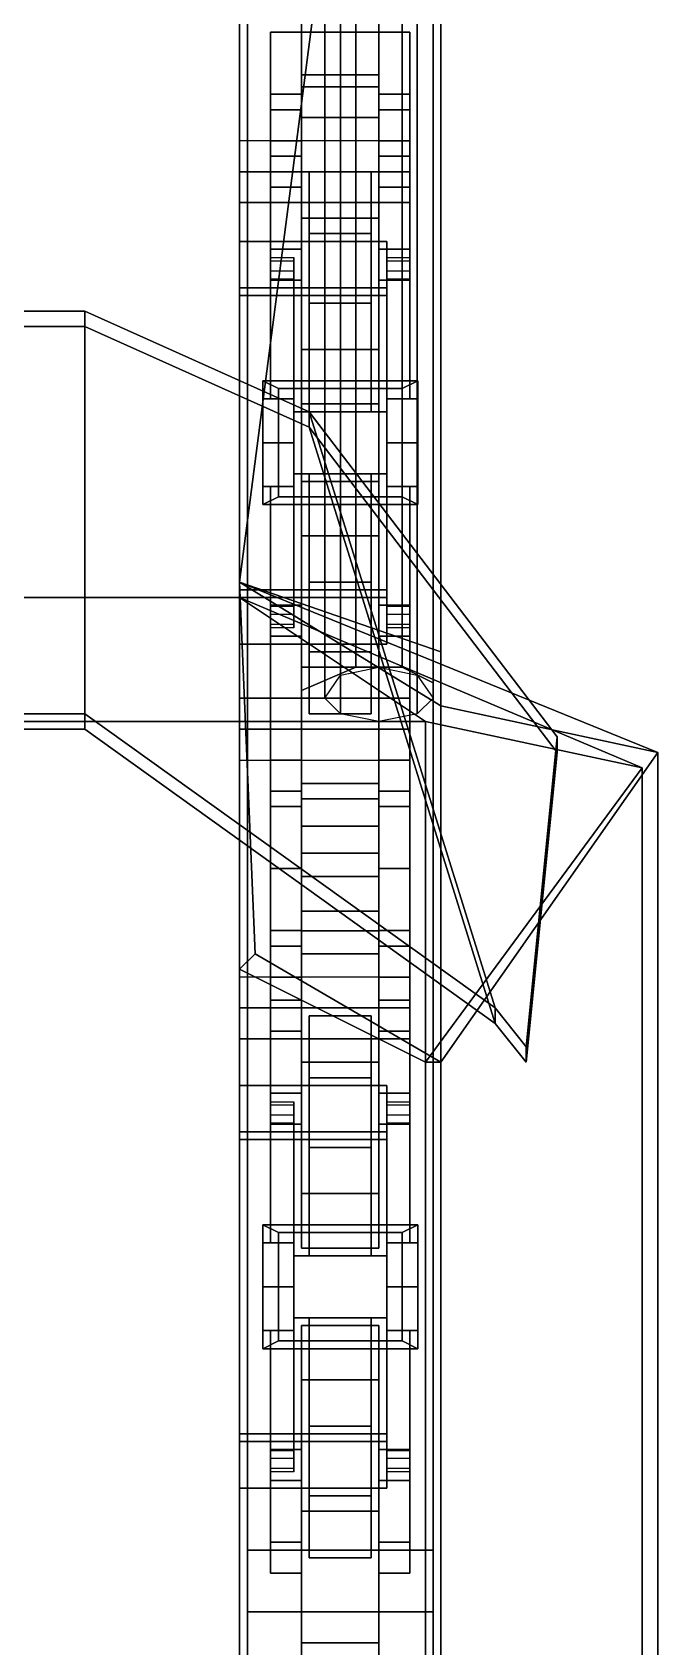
# Model space of a CAD drawing. Header units: millimetres. Extents: x -1.11 to 3, y -2.64 to 7.
# Drawn here: x 0.302 to 1.11, y -1.515 to 0.57 of the extents above; entities that cross this region are included whole.
import ezdxf

# ---------------------------------------------------------------- set-up
doc = ezdxf.new("R2010")
doc.units = ezdxf.units.MM
for name, color, linetype in [('suspension', 5, 'Continuous'), ('tracks', 3, 'Continuous'), ('turret', 2, 'Continuous'), ('wheels', 2, 'Continuous')]:
    doc.layers.add(name, color=color, linetype=linetype)

msp = doc.modelspace()

# ---------------------------------------------------------------- linework, layer by layer
for points in [[(0.57, 1.74, 0.29), (0.57, -1.81, 0.29), (-0.57, -1.81, 0.29), (-0.57, 1.74, 0.29)], [(0.57, 1.58, 0.86), (0.57, -1.99, 0.86), (0.57, -1.81, 0.29), (0.57, 1.74, 0.29)], [(0.83, 1.58, 0.86), (0.83, -2.3, 0.86), (0.57, -1.99, 0.86), (0.57, 1.58, 0.86)], [(0.57, -0.14, 1.24), (0.83, -0.23, 0.86), (0.83, 1.12, 0.86), (0.72, 1.02, 1.02)], [(0.57, -0.14, 1.24), (0.57, -0.14, 1.24), (0.72, 1.02, 1.02), (0.57, 0.86, 1.24)], [(-0.57, 0.86, 1.24), (-0.57, -0.16, 1.24), (0.57, -0.16, 1.24), (0.57, 0.86, 1.24)], [(0.65, 0.66, 1.12), (0.65, -0.28, 1.12), (0.72, -0.25, 1.17), (0.72, 0.66, 1.17)], [(0.72, 0.66, 1.17), (0.72, -0.25, 1.17), (0.65, -0.28, 1.12), (0.65, 0.66, 1.12)], [(0.7005, 0.66, 1.1495), (0.68, 0.66, 1.1), (0.68, -0.29, 1.1), (0.7005, -0.26, 1.1495)], [(0.68, 0.66, 1.1), (0.7005, 0.66, 1.0505), (0.7005, -0.31, 1.0505), (0.68, -0.29, 1.1)], [(0.75, 0.66, 1.17), (0.7005, 0.66, 1.1495), (0.7005, -0.26, 1.1495), (0.75, -0.25, 1.17)], [(0.7005, 0.66, 1.0505), (0.75, 0.66, 1.03), (0.75, -0.32, 1.03), (0.7005, -0.31, 1.0505)], [(0.72, 0.66, 1.17), (0.72, -0.25, 1.17), (0.78, -0.25, 1.17), (0.78, 0.66, 1.17)], [(0.78, 0.66, 1.17), (0.78, -0.25, 1.17), (0.72, -0.25, 1.17), (0.72, 0.66, 1.17)], [(0.7995, 0.66, 1.1495), (0.75, 0.66, 1.17), (0.75, -0.25, 1.17), (0.7995, -0.26, 1.1495)], [(0.75, 0.66, 1.03), (0.7995, 0.66, 1.0505), (0.7995, -0.31, 1.0505), (0.75, -0.32, 1.03)], [(0.78, 0.66, 1.17), (0.78, -0.25, 1.17), (0.82, -0.27, 1.14), (0.82, 0.66, 1.14)], [(0.82, 0.66, 1.14), (0.82, -0.27, 1.14), (0.78, -0.25, 1.17), (0.78, 0.66, 1.17)], [(0.82, 0.66, 1.1), (0.7995, 0.66, 1.1495), (0.7995, -0.26, 1.1495), (0.82, -0.29, 1.1)], [(0.7995, 0.66, 1.0505), (0.82, 0.66, 1.1), (0.82, -0.29, 1.1), (0.7995, -0.31, 1.0505)], [(0.82, 0.66, 0.87), (0.82, -0.33, 0.87), (0.82, -0.27, 1.14), (0.82, 0.66, 1.14)], [(0.82, 0.66, 1.14), (0.82, -0.27, 1.14), (0.82, -0.33, 0.87), (0.82, 0.66, 0.87)], [(0.57, -0.14, 1.24), (0.57, -0.14, 1.24), (0.83, -0.3, 0.86), (0.83, -0.23, 0.86)], [(0.57, -0.14, 1.24), (0.57, -0.14, 1.24), (1.11, -0.36, 1.24), (0.83, -0.3, 0.86)], [(0.83, -0.76, 2.13), (1.11, -0.36, 1.24), (0.57, -0.14, 1.24), (0.59, -0.62, 2.13)], [(0.57, -0.14, 1.24), (0.57, -0.16, 1.24), (0.57, -0.64, 2.13), (0.59, -0.62, 2.13)], [(-0.81, -0.32, 0.88), (0.81, -0.32, 0.88), (0.57, -0.16, 1.24), (-0.57, -0.16, 1.24)], [(0.57, -0.16, 1.24), (1.09, -0.38, 1.24), (0.81, -0.76, 2.13), (0.57, -0.64, 2.13)], [(0.81, -0.32, 0.88), (0.81, -0.32, 0.88), (1.09, -0.38, 1.24), (0.57, -0.16, 1.24)], [(1.11, -2.64, 1.24), (0.83, -2.3, 0.86), (0.83, -0.3, 0.86), (1.11, -0.36, 1.24)], [(-0.81, -0.32, 0.88), (-0.81, -2.3, 0.88), (0.81, -2.3, 0.88), (0.81, -0.32, 0.88)], [(0.81, -0.32, 0.88), (0.81, -2.3, 0.88), (1.09, -2.62, 1.24), (1.09, -0.38, 1.24)], [(0.83, -2.31, 2.05), (1.11, -2.64, 1.24), (1.11, -0.36, 1.24), (0.83, -0.76, 2.13)], [(1.09, -0.38, 1.24), (1.09, -2.62, 1.24), (0.81, -2.29, 2.05), (0.81, -0.76, 2.13)], [(0.59, -0.62, 2.13), (0.57, -0.64, 2.13), (0.81, -0.76, 2.13), (0.83, -0.76, 2.13)], [(0.83, -0.76, 2.13), (0.81, -0.76, 2.13), (0.81, -2.29, 2.05), (0.83, -2.31, 2.05)]]:
    msp.add_3dface(points)
at = {"layer": 'suspension'}
for points in [[(0.65, 0.47, 0.66), (0.65, 0.57, 0.7), (0.61, 0.57, 0.7), (0.61, 0.47, 0.66)], [(0.61, 0.57, 0.7), (0.61, 0.57, 0.63), (0.61, 0.49, 0.59), (0.61, 0.47, 0.66)], [(0.61, 0.49, 0.59), (0.61, 0.57, 0.63), (0.65, 0.57, 0.63), (0.65, 0.49, 0.59)], [(0.65, 0.49, 0.59), (0.65, 0.57, 0.63), (0.65, 0.57, 0.7), (0.65, 0.47, 0.66)], [(0.75, 0.57, 0.7), (0.75, 0.57, 0.63), (0.75, 0.49, 0.59), (0.75, 0.47, 0.66)], [(0.79, 0.47, 0.66), (0.79, 0.57, 0.7), (0.75, 0.57, 0.7), (0.75, 0.47, 0.66)], [(0.75, 0.49, 0.59), (0.75, 0.57, 0.63), (0.79, 0.57, 0.63), (0.79, 0.49, 0.59)], [(0.79, 0.49, 0.59), (0.79, 0.57, 0.63), (0.79, 0.57, 0.7), (0.79, 0.47, 0.66)], [(0.61, 0.39, 0.59), (0.61, 0.49, 0.59), (0.65, 0.49, 0.59), (0.65, 0.39, 0.59)], [(0.61, 0.47, 0.66), (0.61, 0.49, 0.59), (0.61, 0.39, 0.59), (0.61, 0.43, 0.66)], [(0.65, 0.39, 0.59), (0.65, 0.49, 0.59), (0.65, 0.47, 0.66), (0.65, 0.43, 0.66)], [(0.75, 0.47, 0.66), (0.75, 0.49, 0.59), (0.75, 0.39, 0.59), (0.75, 0.43, 0.66)], [(0.75, 0.39, 0.59), (0.75, 0.49, 0.59), (0.79, 0.49, 0.59), (0.79, 0.39, 0.59)], [(0.79, 0.39, 0.59), (0.79, 0.49, 0.59), (0.79, 0.47, 0.66), (0.79, 0.43, 0.66)], [(0.65, 0.43, 0.66), (0.65, 0.47, 0.66), (0.61, 0.47, 0.66), (0.61, 0.43, 0.66)], [(0.79, 0.43, 0.66), (0.79, 0.47, 0.66), (0.75, 0.47, 0.66), (0.75, 0.43, 0.66)], [(0.79, 0.39, 0.74), (0.79, 0.43, 0.66), (0.57, 0.43, 0.66), (0.57, 0.39, 0.74)], [(0.79, 0.35, 0.72), (0.79, 0.39, 0.59), (0.79, 0.43, 0.66), (0.79, 0.39, 0.74)], [(0.61, 0.37, 0.1907), (0.61, 0.41, 0.26), (0.65, 0.41, 0.26), (0.65, 0.37, 0.1907)], [(0.61, 0.37, 0.1907), (0.61, 0.29, 0.1907), (0.61, 0.25, 0.26), (0.61, 0.41, 0.26)], [(0.61, 0.41, 0.26), (0.61, 0.37, 0.3293), (0.65, 0.37, 0.3293), (0.65, 0.41, 0.26)], [(0.61, 0.41, 0.26), (0.61, 0.25, 0.26), (0.61, 0.29, 0.3293), (0.61, 0.37, 0.3293)], [(0.79, 0.41, 0.26), (0.79, 0.37, 0.1907), (0.75, 0.37, 0.1907), (0.75, 0.41, 0.26)], [(0.79, 0.37, 0.3293), (0.79, 0.41, 0.26), (0.75, 0.41, 0.26), (0.75, 0.37, 0.3293)], [(0.79, 0.29, 0.1907), (0.79, 0.37, 0.1907), (0.79, 0.41, 0.26), (0.79, 0.25, 0.26)], [(0.79, 0.25, 0.26), (0.79, 0.41, 0.26), (0.79, 0.37, 0.3293), (0.79, 0.29, 0.3293)], [(0.57, 0.35, 0.72), (0.57, 0.39, 0.59), (0.79, 0.39, 0.59), (0.79, 0.35, 0.72)], [(0.57, 0.39, 0.74), (0.57, 0.35, 0.72), (0.79, 0.35, 0.72), (0.79, 0.39, 0.74)], [(0.74, 0.39, 0.69), (0.74, 0.31, 0.64), (0.66, 0.31, 0.64), (0.66, 0.39, 0.69)], [(0.66, 0.39, 0.69), (0.66, 0.31, 0.64), (0.66, 0.22, 0.67), (0.66, 0.31, 0.69)], [(0.74, 0.31, 0.69), (0.74, 0.39, 0.69), (0.66, 0.39, 0.69), (0.66, 0.31, 0.69)], [(0.74, 0.22, 0.67), (0.74, 0.31, 0.64), (0.74, 0.39, 0.69), (0.74, 0.31, 0.69)], [(0.61, 0.29, 0.1907), (0.61, 0.37, 0.1907), (0.65, 0.37, 0.1907), (0.65, 0.29, 0.1907)], [(0.61, 0.37, 0.3293), (0.61, 0.29, 0.3293), (0.65, 0.29, 0.3293), (0.65, 0.37, 0.3293)], [(0.79, 0.37, 0.1907), (0.79, 0.29, 0.1907), (0.75, 0.29, 0.1907), (0.75, 0.37, 0.1907)], [(0.79, 0.29, 0.3293), (0.79, 0.37, 0.3293), (0.75, 0.37, 0.3293), (0.75, 0.29, 0.3293)], [(0.76, 0.3, 0.72), (0.76, 0.3, 0.6), (0.57, 0.3, 0.6), (0.57, 0.3, 0.72)], [(0.57, 0.24, 0.6), (0.57, 0.3, 0.6), (0.76, 0.3, 0.6), (0.76, 0.24, 0.6)], [(0.76, 0.23, 0.72), (0.76, 0.3, 0.72), (0.57, 0.3, 0.72), (0.57, 0.23, 0.72)], [(0.66, 0.31, 0.69), (0.66, 0.22, 0.67), (0.74, 0.22, 0.67), (0.74, 0.31, 0.69)], [(0.74, 0.31, 0.64), (0.74, 0.08, 0.59), (0.66, 0.08, 0.59), (0.66, 0.31, 0.64)], [(0.66, 0.31, 0.64), (0.66, 0.08, 0.59), (0.66, 0.08, 0.67), (0.66, 0.22, 0.67)], [(0.74, 0.08, 0.67), (0.74, 0.08, 0.59), (0.74, 0.31, 0.64), (0.74, 0.22, 0.67)], [(0.76, 0.24, 0.6), (0.76, 0.3, 0.6), (0.76, 0.3, 0.72), (0.76, 0.23, 0.72)], [(0.61, 0.25, 0.26), (0.61, 0.29, 0.1907), (0.65, 0.29, 0.1907), (0.65, 0.25, 0.26)], [(0.61, 0.29, 0.3293), (0.61, 0.25, 0.26), (0.65, 0.25, 0.26), (0.65, 0.29, 0.3293)], [(0.61, 0.279, 0.2098), (0.61, 0.0966, 0.1834), (0.61, 0.12, 0.24), (0.61, 0.2615, 0.24)], [(0.64, 0.279, 0.2098), (0.64, 0.0966, 0.1834), (0.61, 0.0966, 0.1834), (0.61, 0.279, 0.2098)], [(0.61, 0.2517, 0.263), (0.61, 0.12, 0.31), (0.61, 0.12, 0.36), (0.61, 0.2743, 0.3021)], [(0.61, 0.2743, 0.3021), (0.61, 0.12, 0.36), (0.64, 0.12, 0.36), (0.64, 0.2743, 0.3021)], [(0.64, 0.12, 0.24), (0.64, 0.0966, 0.1834), (0.64, 0.279, 0.2098), (0.64, 0.2615, 0.24)], [(0.64, 0.12, 0.36), (0.64, 0.12, 0.31), (0.64, 0.2517, 0.263), (0.64, 0.2743, 0.3021)], [(0.79, 0.29, 0.1907), (0.79, 0.25, 0.26), (0.75, 0.25, 0.26), (0.75, 0.29, 0.1907)], [(0.79, 0.25, 0.26), (0.79, 0.29, 0.3293), (0.75, 0.29, 0.3293), (0.75, 0.25, 0.26)], [(0.76, 0.279, 0.2098), (0.76, 0.0966, 0.1834), (0.76, 0.12, 0.24), (0.76, 0.2615, 0.24)], [(0.79, 0.279, 0.2098), (0.79, 0.0966, 0.1834), (0.76, 0.0966, 0.1834), (0.76, 0.279, 0.2098)], [(0.76, 0.2743, 0.3021), (0.76, 0.12, 0.36), (0.79, 0.12, 0.36), (0.79, 0.2743, 0.3021)], [(0.76, 0.2517, 0.263), (0.76, 0.12, 0.31), (0.76, 0.12, 0.36), (0.76, 0.2743, 0.3021)], [(0.79, 0.12, 0.24), (0.79, 0.0966, 0.1834), (0.79, 0.279, 0.2098), (0.79, 0.2615, 0.24)], [(0.79, 0.12, 0.36), (0.79, 0.12, 0.31), (0.79, 0.2517, 0.263), (0.79, 0.2743, 0.3021)], [(0.61, 0.2615, 0.24), (0.61, 0.12, 0.24), (0.64, 0.12, 0.24), (0.64, 0.2615, 0.24)], [(0.64, 0.2517, 0.263), (0.64, 0.12, 0.31), (0.61, 0.12, 0.31), (0.61, 0.2517, 0.263)], [(0.76, 0.2615, 0.24), (0.76, 0.12, 0.24), (0.79, 0.12, 0.24), (0.79, 0.2615, 0.24)], [(0.79, 0.2517, 0.263), (0.79, 0.12, 0.31), (0.76, 0.12, 0.31), (0.76, 0.2517, 0.263)], [(0.57, 0.23, 0.72), (0.57, 0.24, 0.6), (0.76, 0.24, 0.6), (0.76, 0.23, 0.72)], [(0.66, 0.22, 0.67), (0.66, 0.08, 0.67), (0.74, 0.08, 0.67), (0.74, 0.22, 0.67)], [(0.6, 0.0966, 0.1834), (0.6, 0.12, 0.24), (0.64, 0.12, 0.24), (0.64, 0.0966, 0.1834)], [(0.6, 0.12, 0.24), (0.6, 0.0966, 0.1834), (0.6, -0.0166, 0.1834), (0.6, -0.04, 0.24)], [(0.8, 0.12, 0.5), (0.8, 0.12, 0.43), (0.6, 0.12, 0.43), (0.6, 0.12, 0.5)], [(0.6, 0.12, 0.43), (0.6, -0.04, 0.43), (0.6, -0.04, 0.5), (0.6, 0.12, 0.5)], [(0.6, 0.12, 0.43), (0.6, 0.12, 0.24), (0.6, -0.04, 0.24), (0.6, -0.04, 0.43)], [(0.64, 0.12, 0.43), (0.64, 0.12, 0.24), (0.6, 0.12, 0.24), (0.6, 0.12, 0.43)], [(0.78, 0.11, 0.59), (0.8, 0.12, 0.5), (0.6, 0.12, 0.5), (0.62, 0.11, 0.59)], [(0.6, 0.12, 0.5), (0.6, -0.04, 0.5), (0.62, -0.03, 0.59), (0.62, 0.11, 0.59)], [(0.62, 0.11, 0.59), (0.62, -0.03, 0.59), (0.78, -0.03, 0.59), (0.78, 0.11, 0.59)], [(0.64, -0.0166, 0.1834), (0.64, 0.0966, 0.1834), (0.64, 0.12, 0.24), (0.64, -0.04, 0.24)], [(0.76, 0.12, 0.43), (0.76, -0.04, 0.43), (0.64, -0.04, 0.43), (0.64, 0.12, 0.43)], [(0.64, -0.04, 0.24), (0.64, 0.12, 0.24), (0.64, 0.12, 0.43), (0.64, -0.04, 0.43)], [(0.76, 0.0966, 0.1834), (0.76, -0.0166, 0.1834), (0.76, -0.04, 0.24), (0.76, 0.12, 0.24)], [(0.8, 0.12, 0.24), (0.8, 0.0966, 0.1834), (0.76, 0.0966, 0.1834), (0.76, 0.12, 0.24)], [(0.8, 0.12, 0.43), (0.8, 0.12, 0.24), (0.76, 0.12, 0.24), (0.76, 0.12, 0.43)], [(0.76, 0.12, 0.24), (0.76, -0.04, 0.24), (0.76, -0.04, 0.43), (0.76, 0.12, 0.43)], [(0.78, -0.03, 0.59), (0.8, -0.04, 0.5), (0.8, 0.12, 0.5), (0.78, 0.11, 0.59)], [(0.8, -0.04, 0.24), (0.8, -0.0166, 0.1834), (0.8, 0.0966, 0.1834), (0.8, 0.12, 0.24)], [(0.8, -0.04, 0.5), (0.8, -0.04, 0.43), (0.8, 0.12, 0.43), (0.8, 0.12, 0.5)], [(0.8, -0.04, 0.43), (0.8, -0.04, 0.24), (0.8, 0.12, 0.24), (0.8, 0.12, 0.43)], [(0.6, 0.04, 0.16), (0.6, 0.0966, 0.1834), (0.64, 0.0966, 0.1834), (0.64, 0.04, 0.16)], [(0.6, 0.0966, 0.1834), (0.6, 0.04, 0.16), (0.6, 0.04, 0.16), (0.6, -0.0166, 0.1834)], [(0.64, 0.04, 0.16), (0.64, 0.04, 0.16), (0.64, 0.0966, 0.1834), (0.64, -0.0166, 0.1834)], [(0.76, 0.04, 0.16), (0.76, 0.04, 0.16), (0.76, -0.0166, 0.1834), (0.76, 0.0966, 0.1834)], [(0.8, 0.0966, 0.1834), (0.8, 0.04, 0.16), (0.76, 0.04, 0.16), (0.76, 0.0966, 0.1834)], [(0.8, -0.0166, 0.1834), (0.8, 0.04, 0.16), (0.8, 0.04, 0.16), (0.8, 0.0966, 0.1834)], [(0.76, 0.08, 0.7), (0.76, 0.08, 0.59), (0.64, 0.08, 0.59), (0.64, 0.08, 0.7)], [(0.64, 0.08, 0.59), (0.64, 0, 0.59), (0.64, 0, 0.7), (0.64, 0.08, 0.7)], [(0.64, 0.08, 0.7), (0.64, 0, 0.7), (0.76, 0, 0.7), (0.76, 0.08, 0.7)], [(0.76, 0, 0.7), (0.76, 0, 0.59), (0.76, 0.08, 0.59), (0.76, 0.08, 0.7)], [(0.6, -0.0166, 0.1834), (0.6, 0.04, 0.16), (0.64, 0.04, 0.16), (0.64, -0.0166, 0.1834)], [(0.8, 0.04, 0.16), (0.8, -0.0166, 0.1834), (0.76, -0.0166, 0.1834), (0.76, 0.04, 0.16)], [(0.64, 0, 0.7), (0.64, 0, 0.59), (0.76, 0, 0.59), (0.76, 0, 0.7)], [(0.66, -0.23, 0.64), (0.66, 0, 0.59), (0.74, 0, 0.59), (0.74, -0.23, 0.64)], [(0.66, 0, 0.67), (0.66, 0, 0.59), (0.66, -0.23, 0.64), (0.66, -0.14, 0.67)], [(0.74, -0.14, 0.67), (0.74, 0, 0.67), (0.66, 0, 0.67), (0.66, -0.14, 0.67)], [(0.74, -0.23, 0.64), (0.74, 0, 0.59), (0.74, 0, 0.67), (0.74, -0.14, 0.67)], [(0.6, -0.04, 0.24), (0.6, -0.0166, 0.1834), (0.64, -0.0166, 0.1834), (0.64, -0.04, 0.24)], [(0.61, -0.04, 0.24), (0.61, -0.0166, 0.1834), (0.61, -0.199, 0.2098), (0.61, -0.1815, 0.24)], [(0.61, -0.199, 0.2098), (0.61, -0.0166, 0.1834), (0.64, -0.0166, 0.1834), (0.64, -0.199, 0.2098)], [(0.64, -0.199, 0.2098), (0.64, -0.0166, 0.1834), (0.64, -0.04, 0.24), (0.64, -0.1815, 0.24)], [(0.8, -0.0166, 0.1834), (0.8, -0.04, 0.24), (0.76, -0.04, 0.24), (0.76, -0.0166, 0.1834)], [(0.76, -0.04, 0.24), (0.76, -0.0166, 0.1834), (0.76, -0.199, 0.2098), (0.76, -0.1815, 0.24)], [(0.76, -0.199, 0.2098), (0.76, -0.0166, 0.1834), (0.79, -0.0166, 0.1834), (0.79, -0.199, 0.2098)], [(0.79, -0.199, 0.2098), (0.79, -0.0166, 0.1834), (0.79, -0.04, 0.24), (0.79, -0.1815, 0.24)], [(0.62, -0.03, 0.59), (0.6, -0.04, 0.5), (0.8, -0.04, 0.5), (0.78, -0.03, 0.59)], [(0.6, -0.04, 0.5), (0.6, -0.04, 0.43), (0.8, -0.04, 0.43), (0.8, -0.04, 0.5)], [(0.6, -0.04, 0.43), (0.6, -0.04, 0.24), (0.64, -0.04, 0.24), (0.64, -0.04, 0.43)], [(0.64, -0.1815, 0.24), (0.64, -0.04, 0.24), (0.61, -0.04, 0.24), (0.61, -0.1815, 0.24)], [(0.61, -0.1717, 0.263), (0.61, -0.04, 0.31), (0.64, -0.04, 0.31), (0.64, -0.1717, 0.263)], [(0.64, -0.1943, 0.3021), (0.64, -0.04, 0.36), (0.61, -0.04, 0.36), (0.61, -0.1943, 0.3021)], [(0.61, -0.04, 0.36), (0.61, -0.04, 0.31), (0.61, -0.1717, 0.263), (0.61, -0.1943, 0.3021)], [(0.64, -0.1717, 0.263), (0.64, -0.04, 0.31), (0.64, -0.04, 0.36), (0.64, -0.1943, 0.3021)], [(0.76, -0.04, 0.43), (0.76, -0.04, 0.24), (0.8, -0.04, 0.24), (0.8, -0.04, 0.43)], [(0.76, -0.04, 0.36), (0.76, -0.04, 0.31), (0.76, -0.1717, 0.263), (0.76, -0.1943, 0.3021)], [(0.79, -0.1943, 0.3021), (0.79, -0.04, 0.36), (0.76, -0.04, 0.36), (0.76, -0.1943, 0.3021)], [(0.76, -0.1717, 0.263), (0.76, -0.04, 0.31), (0.79, -0.04, 0.31), (0.79, -0.1717, 0.263)], [(0.79, -0.1815, 0.24), (0.79, -0.04, 0.24), (0.76, -0.04, 0.24), (0.76, -0.1815, 0.24)], [(0.79, -0.1717, 0.263), (0.79, -0.04, 0.31), (0.79, -0.04, 0.36), (0.79, -0.1943, 0.3021)], [(0.74, -0.23, 0.69), (0.74, -0.14, 0.67), (0.66, -0.14, 0.67), (0.66, -0.23, 0.69)], [(0.66, -0.14, 0.67), (0.66, -0.23, 0.64), (0.66, -0.31, 0.69), (0.66, -0.23, 0.69)], [(0.74, -0.31, 0.69), (0.74, -0.23, 0.64), (0.74, -0.14, 0.67), (0.74, -0.23, 0.69)], [(0.76, -0.15, 0.72), (0.76, -0.16, 0.6), (0.57, -0.16, 0.6), (0.57, -0.15, 0.72)], [(0.57, -0.15, 0.72), (0.57, -0.22, 0.72), (0.76, -0.22, 0.72), (0.76, -0.15, 0.72)], [(0.76, -0.16, 0.6), (0.76, -0.22, 0.6), (0.57, -0.22, 0.6), (0.57, -0.16, 0.6)], [(0.76, -0.22, 0.72), (0.76, -0.22, 0.6), (0.76, -0.16, 0.6), (0.76, -0.15, 0.72)], [(0.61, -0.21, 0.1907), (0.61, -0.17, 0.26), (0.65, -0.17, 0.26), (0.65, -0.21, 0.1907)], [(0.61, -0.21, 0.1907), (0.61, -0.29, 0.1907), (0.61, -0.33, 0.26), (0.61, -0.17, 0.26)], [(0.61, -0.17, 0.26), (0.61, -0.21, 0.3293), (0.65, -0.21, 0.3293), (0.65, -0.17, 0.26)], [(0.61, -0.17, 0.26), (0.61, -0.33, 0.26), (0.61, -0.29, 0.3293), (0.61, -0.21, 0.3293)], [(0.79, -0.17, 0.26), (0.79, -0.21, 0.1907), (0.75, -0.21, 0.1907), (0.75, -0.17, 0.26)], [(0.79, -0.21, 0.3293), (0.79, -0.17, 0.26), (0.75, -0.17, 0.26), (0.75, -0.21, 0.3293)], [(0.79, -0.29, 0.1907), (0.79, -0.21, 0.1907), (0.79, -0.17, 0.26), (0.79, -0.33, 0.26)], [(0.79, -0.33, 0.26), (0.79, -0.17, 0.26), (0.79, -0.21, 0.3293), (0.79, -0.29, 0.3293)], [(0.57, -0.22, 0.72), (0.57, -0.22, 0.6), (0.76, -0.22, 0.6), (0.76, -0.22, 0.72)], [(0.61, -0.29, 0.1907), (0.61, -0.21, 0.1907), (0.65, -0.21, 0.1907), (0.65, -0.29, 0.1907)], [(0.61, -0.21, 0.3293), (0.61, -0.29, 0.3293), (0.65, -0.29, 0.3293), (0.65, -0.21, 0.3293)], [(0.79, -0.21, 0.1907), (0.79, -0.29, 0.1907), (0.75, -0.29, 0.1907), (0.75, -0.21, 0.1907)], [(0.79, -0.29, 0.3293), (0.79, -0.21, 0.3293), (0.75, -0.21, 0.3293), (0.75, -0.29, 0.3293)], [(0.66, -0.31, 0.69), (0.66, -0.23, 0.64), (0.74, -0.23, 0.64), (0.74, -0.31, 0.69)], [(0.66, -0.23, 0.69), (0.66, -0.31, 0.69), (0.74, -0.31, 0.69), (0.74, -0.23, 0.69)], [(0.79, -0.33, 0.74), (0.79, -0.29, 0.72), (0.57, -0.29, 0.72), (0.57, -0.33, 0.74)], [(0.79, -0.29, 0.72), (0.79, -0.33, 0.59), (0.57, -0.33, 0.59), (0.57, -0.29, 0.72)], [(0.61, -0.33, 0.26), (0.61, -0.29, 0.1907), (0.65, -0.29, 0.1907), (0.65, -0.33, 0.26)], [(0.61, -0.29, 0.3293), (0.61, -0.33, 0.26), (0.65, -0.33, 0.26), (0.65, -0.29, 0.3293)], [(0.79, -0.29, 0.1907), (0.79, -0.33, 0.26), (0.75, -0.33, 0.26), (0.75, -0.29, 0.1907)], [(0.79, -0.33, 0.26), (0.79, -0.29, 0.3293), (0.75, -0.29, 0.3293), (0.75, -0.33, 0.26)], [(0.79, -0.37, 0.66), (0.79, -0.33, 0.59), (0.79, -0.29, 0.72), (0.79, -0.33, 0.74)], [(0.57, -0.33, 0.74), (0.57, -0.37, 0.66), (0.79, -0.37, 0.66), (0.79, -0.33, 0.74)], [(0.65, -0.33, 0.59), (0.65, -0.43, 0.59), (0.61, -0.43, 0.59), (0.61, -0.33, 0.59)], [(0.61, -0.33, 0.59), (0.61, -0.43, 0.59), (0.61, -0.41, 0.66), (0.61, -0.37, 0.66)], [(0.65, -0.41, 0.66), (0.65, -0.43, 0.59), (0.65, -0.33, 0.59), (0.65, -0.37, 0.66)], [(0.75, -0.33, 0.59), (0.75, -0.43, 0.59), (0.75, -0.41, 0.66), (0.75, -0.37, 0.66)], [(0.79, -0.33, 0.59), (0.79, -0.43, 0.59), (0.75, -0.43, 0.59), (0.75, -0.33, 0.59)], [(0.79, -0.41, 0.66), (0.79, -0.43, 0.59), (0.79, -0.33, 0.59), (0.79, -0.37, 0.66)], [(0.61, -0.37, 0.66), (0.61, -0.41, 0.66), (0.65, -0.41, 0.66), (0.65, -0.37, 0.66)], [(0.75, -0.37, 0.66), (0.75, -0.41, 0.66), (0.79, -0.41, 0.66), (0.79, -0.37, 0.66)], [(0.61, -0.43, 0.59), (0.61, -0.51, 0.63), (0.61, -0.51, 0.7), (0.61, -0.41, 0.66)], [(0.61, -0.41, 0.66), (0.61, -0.51, 0.7), (0.65, -0.51, 0.7), (0.65, -0.41, 0.66)], [(0.65, -0.51, 0.7), (0.65, -0.51, 0.63), (0.65, -0.43, 0.59), (0.65, -0.41, 0.66)], [(0.75, -0.43, 0.59), (0.75, -0.51, 0.63), (0.75, -0.51, 0.7), (0.75, -0.41, 0.66)], [(0.75, -0.41, 0.66), (0.75, -0.51, 0.7), (0.79, -0.51, 0.7), (0.79, -0.41, 0.66)], [(0.79, -0.51, 0.7), (0.79, -0.51, 0.63), (0.79, -0.43, 0.59), (0.79, -0.41, 0.66)], [(0.65, -0.43, 0.59), (0.65, -0.51, 0.63), (0.61, -0.51, 0.63), (0.61, -0.43, 0.59)], [(0.79, -0.43, 0.59), (0.79, -0.51, 0.63), (0.75, -0.51, 0.63), (0.75, -0.43, 0.59)], [(0.65, -0.61, 0.66), (0.65, -0.51, 0.7), (0.61, -0.51, 0.7), (0.61, -0.61, 0.66)], [(0.61, -0.51, 0.7), (0.61, -0.51, 0.63), (0.61, -0.59, 0.59), (0.61, -0.61, 0.66)], [(0.61, -0.59, 0.59), (0.61, -0.51, 0.63), (0.65, -0.51, 0.63), (0.65, -0.59, 0.59)], [(0.65, -0.59, 0.59), (0.65, -0.51, 0.63), (0.65, -0.51, 0.7), (0.65, -0.61, 0.66)], [(0.75, -0.51, 0.7), (0.75, -0.51, 0.63), (0.75, -0.59, 0.59), (0.75, -0.61, 0.66)], [(0.79, -0.61, 0.66), (0.79, -0.51, 0.7), (0.75, -0.51, 0.7), (0.75, -0.61, 0.66)], [(0.75, -0.59, 0.59), (0.75, -0.51, 0.63), (0.79, -0.51, 0.63), (0.79, -0.59, 0.59)], [(0.79, -0.59, 0.59), (0.79, -0.51, 0.63), (0.79, -0.51, 0.7), (0.79, -0.61, 0.66)], [(0.61, -0.69, 0.59), (0.61, -0.59, 0.59), (0.65, -0.59, 0.59), (0.65, -0.69, 0.59)], [(0.61, -0.61, 0.66), (0.61, -0.59, 0.59), (0.61, -0.69, 0.59), (0.61, -0.65, 0.66)], [(0.65, -0.69, 0.59), (0.65, -0.59, 0.59), (0.65, -0.61, 0.66), (0.65, -0.65, 0.66)], [(0.75, -0.61, 0.66), (0.75, -0.59, 0.59), (0.75, -0.69, 0.59), (0.75, -0.65, 0.66)], [(0.75, -0.69, 0.59), (0.75, -0.59, 0.59), (0.79, -0.59, 0.59), (0.79, -0.69, 0.59)], [(0.79, -0.69, 0.59), (0.79, -0.59, 0.59), (0.79, -0.61, 0.66), (0.79, -0.65, 0.66)], [(0.65, -0.65, 0.66), (0.65, -0.61, 0.66), (0.61, -0.61, 0.66), (0.61, -0.65, 0.66)], [(0.79, -0.65, 0.66), (0.79, -0.61, 0.66), (0.75, -0.61, 0.66), (0.75, -0.65, 0.66)], [(0.79, -0.69, 0.74), (0.79, -0.65, 0.66), (0.57, -0.65, 0.66), (0.57, -0.69, 0.74)], [(0.79, -0.73, 0.72), (0.79, -0.69, 0.59), (0.79, -0.65, 0.66), (0.79, -0.69, 0.74)], [(0.61, -0.72, 0.1907), (0.61, -0.8, 0.1907), (0.61, -0.84, 0.26), (0.61, -0.68, 0.26)], [(0.61, -0.72, 0.1907), (0.61, -0.68, 0.26), (0.65, -0.68, 0.26), (0.65, -0.72, 0.1907)], [(0.61, -0.68, 0.26), (0.61, -0.84, 0.26), (0.61, -0.8, 0.3293), (0.61, -0.72, 0.3293)], [(0.61, -0.68, 0.26), (0.61, -0.72, 0.3293), (0.65, -0.72, 0.3293), (0.65, -0.68, 0.26)], [(0.79, -0.68, 0.26), (0.79, -0.72, 0.1907), (0.75, -0.72, 0.1907), (0.75, -0.68, 0.26)], [(0.79, -0.72, 0.3293), (0.79, -0.68, 0.26), (0.75, -0.68, 0.26), (0.75, -0.72, 0.3293)], [(0.79, -0.8, 0.1907), (0.79, -0.72, 0.1907), (0.79, -0.68, 0.26), (0.79, -0.84, 0.26)], [(0.79, -0.84, 0.26), (0.79, -0.68, 0.26), (0.79, -0.72, 0.3293), (0.79, -0.8, 0.3293)], [(0.57, -0.73, 0.72), (0.57, -0.69, 0.59), (0.79, -0.69, 0.59), (0.79, -0.73, 0.72)], [(0.57, -0.69, 0.74), (0.57, -0.73, 0.72), (0.79, -0.73, 0.72), (0.79, -0.69, 0.74)], [(0.66, -0.7, 0.69), (0.66, -0.78, 0.64), (0.66, -0.87, 0.67), (0.66, -0.78, 0.69)], [(0.74, -0.7, 0.69), (0.74, -0.78, 0.64), (0.66, -0.78, 0.64), (0.66, -0.7, 0.69)], [(0.74, -0.78, 0.69), (0.74, -0.7, 0.69), (0.66, -0.7, 0.69), (0.66, -0.78, 0.69)], [(0.74, -0.87, 0.67), (0.74, -0.78, 0.64), (0.74, -0.7, 0.69), (0.74, -0.78, 0.69)], [(0.61, -0.8, 0.1907), (0.61, -0.72, 0.1907), (0.65, -0.72, 0.1907), (0.65, -0.8, 0.1907)], [(0.61, -0.72, 0.3293), (0.61, -0.8, 0.3293), (0.65, -0.8, 0.3293), (0.65, -0.72, 0.3293)], [(0.79, -0.72, 0.1907), (0.79, -0.8, 0.1907), (0.75, -0.8, 0.1907), (0.75, -0.72, 0.1907)], [(0.79, -0.8, 0.3293), (0.79, -0.72, 0.3293), (0.75, -0.72, 0.3293), (0.75, -0.8, 0.3293)], [(0.76, -0.79, 0.72), (0.76, -0.79, 0.6), (0.57, -0.79, 0.6), (0.57, -0.79, 0.72)], [(0.57, -0.85, 0.6), (0.57, -0.79, 0.6), (0.76, -0.79, 0.6), (0.76, -0.85, 0.6)], [(0.76, -0.86, 0.72), (0.76, -0.79, 0.72), (0.57, -0.79, 0.72), (0.57, -0.86, 0.72)], [(0.66, -0.78, 0.69), (0.66, -0.87, 0.67), (0.74, -0.87, 0.67), (0.74, -0.78, 0.69)], [(0.66, -0.78, 0.64), (0.66, -1.01, 0.59), (0.66, -1.01, 0.67), (0.66, -0.87, 0.67)], [(0.74, -0.78, 0.64), (0.74, -1.01, 0.59), (0.66, -1.01, 0.59), (0.66, -0.78, 0.64)], [(0.74, -1.01, 0.67), (0.74, -1.01, 0.59), (0.74, -0.78, 0.64), (0.74, -0.87, 0.67)], [(0.76, -0.85, 0.6), (0.76, -0.79, 0.6), (0.76, -0.79, 0.72), (0.76, -0.86, 0.72)], [(0.61, -0.84, 0.26), (0.61, -0.8, 0.1907), (0.65, -0.8, 0.1907), (0.65, -0.84, 0.26)], [(0.61, -0.8, 0.3293), (0.61, -0.84, 0.26), (0.65, -0.84, 0.26), (0.65, -0.8, 0.3293)], [(0.61, -0.811, 0.2098), (0.61, -0.9934, 0.1834), (0.61, -0.97, 0.24), (0.61, -0.8285, 0.24)], [(0.64, -0.811, 0.2098), (0.64, -0.9934, 0.1834), (0.61, -0.9934, 0.1834), (0.61, -0.811, 0.2098)], [(0.64, -0.97, 0.24), (0.64, -0.9934, 0.1834), (0.64, -0.811, 0.2098), (0.64, -0.8285, 0.24)], [(0.79, -0.8, 0.1907), (0.79, -0.84, 0.26), (0.75, -0.84, 0.26), (0.75, -0.8, 0.1907)], [(0.79, -0.84, 0.26), (0.79, -0.8, 0.3293), (0.75, -0.8, 0.3293), (0.75, -0.84, 0.26)], [(0.76, -0.811, 0.2098), (0.76, -0.9934, 0.1834), (0.76, -0.97, 0.24), (0.76, -0.8285, 0.24)], [(0.79, -0.811, 0.2098), (0.79, -0.9934, 0.1834), (0.76, -0.9934, 0.1834), (0.76, -0.811, 0.2098)], [(0.79, -0.97, 0.24), (0.79, -0.9934, 0.1834), (0.79, -0.811, 0.2098), (0.79, -0.8285, 0.24)], [(0.61, -0.8157, 0.3021), (0.61, -0.97, 0.36), (0.64, -0.97, 0.36), (0.64, -0.8157, 0.3021)], [(0.61, -0.8383, 0.263), (0.61, -0.97, 0.31), (0.61, -0.97, 0.36), (0.61, -0.8157, 0.3021)], [(0.61, -0.8285, 0.24), (0.61, -0.97, 0.24), (0.64, -0.97, 0.24), (0.64, -0.8285, 0.24)], [(0.64, -0.97, 0.36), (0.64, -0.97, 0.31), (0.64, -0.8383, 0.263), (0.64, -0.8157, 0.3021)], [(0.76, -0.8383, 0.263), (0.76, -0.97, 0.31), (0.76, -0.97, 0.36), (0.76, -0.8157, 0.3021)], [(0.76, -0.8157, 0.3021), (0.76, -0.97, 0.36), (0.79, -0.97, 0.36), (0.79, -0.8157, 0.3021)], [(0.76, -0.8285, 0.24), (0.76, -0.97, 0.24), (0.79, -0.97, 0.24), (0.79, -0.8285, 0.24)], [(0.79, -0.97, 0.36), (0.79, -0.97, 0.31), (0.79, -0.8383, 0.263), (0.79, -0.8157, 0.3021)], [(0.57, -0.86, 0.72), (0.57, -0.85, 0.6), (0.76, -0.85, 0.6), (0.76, -0.86, 0.72)], [(0.64, -0.8383, 0.263), (0.64, -0.97, 0.31), (0.61, -0.97, 0.31), (0.61, -0.8383, 0.263)], [(0.79, -0.8383, 0.263), (0.79, -0.97, 0.31), (0.76, -0.97, 0.31), (0.76, -0.8383, 0.263)], [(0.66, -0.87, 0.67), (0.66, -1.01, 0.67), (0.74, -1.01, 0.67), (0.74, -0.87, 0.67)], [(0.6, -0.97, 0.24), (0.6, -0.9934, 0.1834), (0.6, -1.1066, 0.1834), (0.6, -1.13, 0.24)], [(0.6, -0.9934, 0.1834), (0.6, -0.97, 0.24), (0.64, -0.97, 0.24), (0.64, -0.9934, 0.1834)], [(0.6, -0.97, 0.43), (0.6, -1.13, 0.43), (0.6, -1.13, 0.5), (0.6, -0.97, 0.5)], [(0.8, -0.97, 0.5), (0.8, -0.97, 0.43), (0.6, -0.97, 0.43), (0.6, -0.97, 0.5)], [(0.64, -0.97, 0.43), (0.64, -0.97, 0.24), (0.6, -0.97, 0.24), (0.6, -0.97, 0.43)], [(0.6, -0.97, 0.43), (0.6, -0.97, 0.24), (0.6, -1.13, 0.24), (0.6, -1.13, 0.43)], [(0.6, -0.97, 0.5), (0.6, -1.13, 0.5), (0.62, -1.12, 0.59), (0.62, -0.98, 0.59)], [(0.78, -0.98, 0.59), (0.8, -0.97, 0.5), (0.6, -0.97, 0.5), (0.62, -0.98, 0.59)], [(0.64, -1.1066, 0.1834), (0.64, -0.9934, 0.1834), (0.64, -0.97, 0.24), (0.64, -1.13, 0.24)], [(0.64, -1.13, 0.24), (0.64, -0.97, 0.24), (0.64, -0.97, 0.43), (0.64, -1.13, 0.43)], [(0.76, -0.97, 0.43), (0.76, -1.13, 0.43), (0.64, -1.13, 0.43), (0.64, -0.97, 0.43)], [(0.8, -0.97, 0.24), (0.8, -0.9934, 0.1834), (0.76, -0.9934, 0.1834), (0.76, -0.97, 0.24)], [(0.76, -0.9934, 0.1834), (0.76, -1.1066, 0.1834), (0.76, -1.13, 0.24), (0.76, -0.97, 0.24)], [(0.76, -0.97, 0.24), (0.76, -1.13, 0.24), (0.76, -1.13, 0.43), (0.76, -0.97, 0.43)], [(0.8, -0.97, 0.43), (0.8, -0.97, 0.24), (0.76, -0.97, 0.24), (0.76, -0.97, 0.43)], [(0.78, -1.12, 0.59), (0.8, -1.13, 0.5), (0.8, -0.97, 0.5), (0.78, -0.98, 0.59)], [(0.8, -1.13, 0.24), (0.8, -1.1066, 0.1834), (0.8, -0.9934, 0.1834), (0.8, -0.97, 0.24)], [(0.8, -1.13, 0.5), (0.8, -1.13, 0.43), (0.8, -0.97, 0.43), (0.8, -0.97, 0.5)], [(0.8, -1.13, 0.43), (0.8, -1.13, 0.24), (0.8, -0.97, 0.24), (0.8, -0.97, 0.43)], [(0.6, -0.9934, 0.1834), (0.6, -1.05, 0.16), (0.6, -1.05, 0.16), (0.6, -1.1066, 0.1834)], [(0.6, -1.05, 0.16), (0.6, -0.9934, 0.1834), (0.64, -0.9934, 0.1834), (0.64, -1.05, 0.16)], [(0.62, -0.98, 0.59), (0.62, -1.12, 0.59), (0.78, -1.12, 0.59), (0.78, -0.98, 0.59)], [(0.64, -1.05, 0.16), (0.64, -1.05, 0.16), (0.64, -0.9934, 0.1834), (0.64, -1.1066, 0.1834)], [(0.8, -0.9934, 0.1834), (0.8, -1.05, 0.16), (0.76, -1.05, 0.16), (0.76, -0.9934, 0.1834)], [(0.76, -1.05, 0.16), (0.76, -1.05, 0.16), (0.76, -1.1066, 0.1834), (0.76, -0.9934, 0.1834)], [(0.8, -1.1066, 0.1834), (0.8, -1.05, 0.16), (0.8, -1.05, 0.16), (0.8, -0.9934, 0.1834)], [(0.64, -1.01, 0.59), (0.64, -1.09, 0.59), (0.64, -1.09, 0.7), (0.64, -1.01, 0.7)], [(0.76, -1.01, 0.7), (0.76, -1.01, 0.59), (0.64, -1.01, 0.59), (0.64, -1.01, 0.7)], [(0.64, -1.01, 0.7), (0.64, -1.09, 0.7), (0.76, -1.09, 0.7), (0.76, -1.01, 0.7)], [(0.76, -1.09, 0.7), (0.76, -1.09, 0.59), (0.76, -1.01, 0.59), (0.76, -1.01, 0.7)], [(0.6, -1.1066, 0.1834), (0.6, -1.05, 0.16), (0.64, -1.05, 0.16), (0.64, -1.1066, 0.1834)], [(0.8, -1.05, 0.16), (0.8, -1.1066, 0.1834), (0.76, -1.1066, 0.1834), (0.76, -1.05, 0.16)], [(0.64, -1.09, 0.7), (0.64, -1.09, 0.59), (0.76, -1.09, 0.59), (0.76, -1.09, 0.7)], [(0.74, -1.23, 0.67), (0.74, -1.09, 0.67), (0.66, -1.09, 0.67), (0.66, -1.23, 0.67)], [(0.66, -1.09, 0.67), (0.66, -1.09, 0.59), (0.66, -1.32, 0.64), (0.66, -1.23, 0.67)], [(0.66, -1.32, 0.64), (0.66, -1.09, 0.59), (0.74, -1.09, 0.59), (0.74, -1.32, 0.64)], [(0.74, -1.32, 0.64), (0.74, -1.09, 0.59), (0.74, -1.09, 0.67), (0.74, -1.23, 0.67)], [(0.6, -1.13, 0.24), (0.6, -1.1066, 0.1834), (0.64, -1.1066, 0.1834), (0.64, -1.13, 0.24)], [(0.62, -1.12, 0.59), (0.6, -1.13, 0.5), (0.8, -1.13, 0.5), (0.78, -1.12, 0.59)], [(0.61, -1.13, 0.24), (0.61, -1.1066, 0.1834), (0.61, -1.289, 0.2098), (0.61, -1.2715, 0.24)], [(0.61, -1.289, 0.2098), (0.61, -1.1066, 0.1834), (0.64, -1.1066, 0.1834), (0.64, -1.289, 0.2098)], [(0.64, -1.289, 0.2098), (0.64, -1.1066, 0.1834), (0.64, -1.13, 0.24), (0.64, -1.2715, 0.24)], [(0.76, -1.13, 0.24), (0.76, -1.1066, 0.1834), (0.76, -1.289, 0.2098), (0.76, -1.2715, 0.24)], [(0.8, -1.1066, 0.1834), (0.8, -1.13, 0.24), (0.76, -1.13, 0.24), (0.76, -1.1066, 0.1834)], [(0.76, -1.289, 0.2098), (0.76, -1.1066, 0.1834), (0.79, -1.1066, 0.1834), (0.79, -1.289, 0.2098)], [(0.79, -1.289, 0.2098), (0.79, -1.1066, 0.1834), (0.79, -1.13, 0.24), (0.79, -1.2715, 0.24)], [(0.6, -1.13, 0.5), (0.6, -1.13, 0.43), (0.8, -1.13, 0.43), (0.8, -1.13, 0.5)], [(0.6, -1.13, 0.43), (0.6, -1.13, 0.24), (0.64, -1.13, 0.24), (0.64, -1.13, 0.43)], [(0.61, -1.13, 0.36), (0.61, -1.13, 0.31), (0.61, -1.2617, 0.263), (0.61, -1.2843, 0.3021)], [(0.64, -1.2843, 0.3021), (0.64, -1.13, 0.36), (0.61, -1.13, 0.36), (0.61, -1.2843, 0.3021)], [(0.61, -1.2617, 0.263), (0.61, -1.13, 0.31), (0.64, -1.13, 0.31), (0.64, -1.2617, 0.263)], [(0.64, -1.2715, 0.24), (0.64, -1.13, 0.24), (0.61, -1.13, 0.24), (0.61, -1.2715, 0.24)], [(0.64, -1.2617, 0.263), (0.64, -1.13, 0.31), (0.64, -1.13, 0.36), (0.64, -1.2843, 0.3021)], [(0.79, -1.2715, 0.24), (0.79, -1.13, 0.24), (0.76, -1.13, 0.24), (0.76, -1.2715, 0.24)], [(0.76, -1.2617, 0.263), (0.76, -1.13, 0.31), (0.79, -1.13, 0.31), (0.79, -1.2617, 0.263)], [(0.79, -1.2843, 0.3021), (0.79, -1.13, 0.36), (0.76, -1.13, 0.36), (0.76, -1.2843, 0.3021)], [(0.76, -1.13, 0.36), (0.76, -1.13, 0.31), (0.76, -1.2617, 0.263), (0.76, -1.2843, 0.3021)], [(0.76, -1.13, 0.43), (0.76, -1.13, 0.24), (0.8, -1.13, 0.24), (0.8, -1.13, 0.43)], [(0.79, -1.2617, 0.263), (0.79, -1.13, 0.31), (0.79, -1.13, 0.36), (0.79, -1.2843, 0.3021)], [(0.66, -1.23, 0.67), (0.66, -1.32, 0.64), (0.66, -1.4, 0.69), (0.66, -1.32, 0.69)], [(0.74, -1.32, 0.69), (0.74, -1.23, 0.67), (0.66, -1.23, 0.67), (0.66, -1.32, 0.69)], [(0.74, -1.4, 0.69), (0.74, -1.32, 0.64), (0.74, -1.23, 0.67), (0.74, -1.32, 0.69)], [(0.76, -1.24, 0.72), (0.76, -1.25, 0.6), (0.57, -1.25, 0.6), (0.57, -1.24, 0.72)], [(0.57, -1.24, 0.72), (0.57, -1.31, 0.72), (0.76, -1.31, 0.72), (0.76, -1.24, 0.72)], [(0.76, -1.25, 0.6), (0.76, -1.31, 0.6), (0.57, -1.31, 0.6), (0.57, -1.25, 0.6)], [(0.76, -1.31, 0.72), (0.76, -1.31, 0.6), (0.76, -1.25, 0.6), (0.76, -1.24, 0.72)], [(0.61, -1.3, 0.1907), (0.61, -1.38, 0.1907), (0.61, -1.42, 0.26), (0.61, -1.26, 0.26)], [(0.61, -1.3, 0.1907), (0.61, -1.26, 0.26), (0.65, -1.26, 0.26), (0.65, -1.3, 0.1907)], [(0.61, -1.26, 0.26), (0.61, -1.42, 0.26), (0.61, -1.38, 0.3293), (0.61, -1.3, 0.3293)], [(0.61, -1.26, 0.26), (0.61, -1.3, 0.3293), (0.65, -1.3, 0.3293), (0.65, -1.26, 0.26)], [(0.79, -1.26, 0.26), (0.79, -1.3, 0.1907), (0.75, -1.3, 0.1907), (0.75, -1.26, 0.26)], [(0.79, -1.3, 0.3293), (0.79, -1.26, 0.26), (0.75, -1.26, 0.26), (0.75, -1.3, 0.3293)], [(0.79, -1.38, 0.1907), (0.79, -1.3, 0.1907), (0.79, -1.26, 0.26), (0.79, -1.42, 0.26)], [(0.79, -1.42, 0.26), (0.79, -1.26, 0.26), (0.79, -1.3, 0.3293), (0.79, -1.38, 0.3293)], [(0.57, -1.31, 0.72), (0.57, -1.31, 0.6), (0.76, -1.31, 0.6), (0.76, -1.31, 0.72)], [(0.61, -1.38, 0.1907), (0.61, -1.3, 0.1907), (0.65, -1.3, 0.1907), (0.65, -1.38, 0.1907)], [(0.61, -1.3, 0.3293), (0.61, -1.38, 0.3293), (0.65, -1.38, 0.3293), (0.65, -1.3, 0.3293)], [(0.79, -1.3, 0.1907), (0.79, -1.38, 0.1907), (0.75, -1.38, 0.1907), (0.75, -1.3, 0.1907)], [(0.79, -1.38, 0.3293), (0.79, -1.3, 0.3293), (0.75, -1.3, 0.3293), (0.75, -1.38, 0.3293)], [(0.66, -1.4, 0.69), (0.66, -1.32, 0.64), (0.74, -1.32, 0.64), (0.74, -1.4, 0.69)], [(0.66, -1.32, 0.69), (0.66, -1.4, 0.69), (0.74, -1.4, 0.69), (0.74, -1.32, 0.69)], [(0.61, -1.42, 0.26), (0.61, -1.38, 0.1907), (0.65, -1.38, 0.1907), (0.65, -1.42, 0.26)], [(0.61, -1.38, 0.3293), (0.61, -1.42, 0.26), (0.65, -1.42, 0.26), (0.65, -1.38, 0.3293)], [(0.79, -1.38, 0.1907), (0.79, -1.42, 0.26), (0.75, -1.42, 0.26), (0.75, -1.38, 0.1907)], [(0.79, -1.42, 0.26), (0.79, -1.38, 0.3293), (0.75, -1.38, 0.3293), (0.75, -1.42, 0.26)]]:
    msp.add_3dface(points, dxfattribs=at)
at = {"layer": 'tracks'}
for points in [[(0.58, -1.77, 0.78), (0.58, 1.66, 0.78), (0.82, 1.66, 0.78), (0.82, -1.77, 0.78)], [(0.82, -1.77, 0.78), (0.82, 1.66, 0.78), (0.58, 1.66, 0.78), (0.58, -1.77, 0.78)], [(0.58, 1.48, 0.01), (0.58, -1.39, 0.01), (0.82, -1.39, 0.01), (0.82, 1.48, 0.01)], [(0.82, 1.48, 0.01), (0.82, -1.39, 0.01), (0.58, -1.39, 0.01), (0.58, 1.48, 0.01)], [(0.58, -1.39, 0.01), (0.58, -1.47, 0.03), (0.82, -1.47, 0.03), (0.82, -1.39, 0.01)], [(0.82, -1.39, 0.01), (0.82, -1.47, 0.03), (0.58, -1.47, 0.03), (0.58, -1.39, 0.01)], [(0.82, -1.47, 0.03), (0.82, -2, 0.29), (0.58, -2, 0.29), (0.58, -1.47, 0.03)], [(0.58, -1.47, 0.03), (0.58, -2, 0.29), (0.82, -2, 0.29), (0.82, -1.47, 0.03)]]:
    msp.add_3dface(points, dxfattribs=at)
at = {"layer": 'turret'}
for points in [[(0.37, -0.31, 2.21), (0.37, 0.21, 1.33), (-0.37, 0.21, 1.33), (-0.37, -0.31, 2.21)], [(0.37, 0.21, 1.33), (0.37, 0.19, 1.33), (-0.37, 0.19, 1.33), (-0.37, 0.21, 1.33)], [(0.9, -0.69, 2.13), (0.66, 0.08, 1.24), (0.37, 0.21, 1.33), (0.37, -0.31, 2.21)], [(0.66, 0.08, 1.24), (0.66, 0.06, 1.24), (0.37, 0.19, 1.33), (0.37, 0.21, 1.33)], [(-0.37, -0.33, 2.21), (-0.37, 0.19, 1.33), (0.37, 0.19, 1.33), (0.37, -0.33, 2.21)], [(0.37, -0.33, 2.21), (0.37, 0.19, 1.33), (0.66, 0.06, 1.24), (0.9, -0.71, 2.13)], [(0.94, -0.74, 2.1), (0.98, -0.34, 1.33), (0.66, 0.08, 1.24), (0.9, -0.69, 2.13)], [(0.98, -0.34, 1.33), (0.98, -0.36, 1.33), (0.66, 0.06, 1.24), (0.66, 0.08, 1.24)], [(0.9, -0.71, 2.13), (0.66, 0.06, 1.24), (0.98, -0.36, 1.33), (0.94, -0.76, 2.1)], [(-0.37, -0.31, 2.21), (-0.37, -0.33, 2.21), (0.37, -0.33, 2.21), (0.37, -0.31, 2.21)], [(0.37, -0.31, 2.21), (0.37, -0.33, 2.21), (0.9, -0.71, 2.13), (0.9, -0.69, 2.13)], [(0.94, -0.76, 2.1), (0.98, -0.36, 1.33), (0.98, -0.34, 1.33), (0.94, -0.74, 2.1)], [(0.9, -0.69, 2.13), (0.9, -0.71, 2.13), (0.94, -0.76, 2.1), (0.94, -0.74, 2.1)]]:
    msp.add_3dface(points, dxfattribs=at)
at = {"layer": 'wheels'}
for points in [[(0.65, 0.515, 0.7553), (0.65, 0.625, 0.7553), (0.65, 0.68, 0.66), (0.65, 0.46, 0.66)], [(0.65, 0.46, 0.66), (0.65, 0.68, 0.66), (0.65, 0.625, 0.5647), (0.65, 0.515, 0.5647)], [(0.75, 0.46, 0.66), (0.75, 0.68, 0.66), (0.75, 0.625, 0.7553), (0.75, 0.515, 0.7553)], [(0.75, 0.515, 0.5647), (0.75, 0.625, 0.5647), (0.75, 0.68, 0.66), (0.75, 0.46, 0.66)], [(0.75, 0.625, 0.5647), (0.75, 0.515, 0.5647), (0.65, 0.515, 0.5647), (0.65, 0.625, 0.5647)], [(0.75, 0.515, 0.7553), (0.75, 0.625, 0.7553), (0.65, 0.625, 0.7553), (0.65, 0.515, 0.7553)], [(0.75, 0.57, 0.26), (0.75, 0.4997, 0.0903), (0.65, 0.4997, 0.0903), (0.65, 0.57, 0.26)], [(0.65, 0.4997, 0.0903), (0.65, 0.09, 0.26), (0.65, 0.1603, 0.4297), (0.65, 0.57, 0.26)], [(0.65, 0.57, 0.26), (0.65, 0.1603, 0.4297), (0.65, 0.33, 0.5), (0.65, 0.4997, 0.4297)], [(0.75, 0.4997, 0.4297), (0.75, 0.57, 0.26), (0.65, 0.57, 0.26), (0.65, 0.4997, 0.4297)], [(0.75, 0.09, 0.26), (0.75, 0.4997, 0.0903), (0.75, 0.57, 0.26), (0.75, 0.1603, 0.4297)], [(0.75, 0.1603, 0.4297), (0.75, 0.57, 0.26), (0.75, 0.4997, 0.4297), (0.75, 0.33, 0.5)], [(0.75, 0.46, 0.66), (0.75, 0.515, 0.7553), (0.65, 0.515, 0.7553), (0.65, 0.46, 0.66)], [(0.75, 0.515, 0.5647), (0.75, 0.46, 0.66), (0.65, 0.46, 0.66), (0.65, 0.515, 0.5647)], [(0.65, 0.33, 0.02), (0.65, 0.1603, 0.0903), (0.65, 0.09, 0.26), (0.65, 0.4997, 0.0903)], [(0.75, 0.4997, 0.0903), (0.75, 0.33, 0.02), (0.65, 0.33, 0.02), (0.65, 0.4997, 0.0903)], [(0.75, 0.33, 0.5), (0.75, 0.4997, 0.4297), (0.65, 0.4997, 0.4297), (0.65, 0.33, 0.5)], [(0.75, 0.1603, 0.0903), (0.75, 0.33, 0.02), (0.75, 0.4997, 0.0903), (0.75, 0.09, 0.26)], [(0.75, 0.33, 0.02), (0.75, 0.1603, 0.0903), (0.65, 0.1603, 0.0903), (0.65, 0.33, 0.02)], [(0.75, 0.1603, 0.4297), (0.75, 0.33, 0.5), (0.65, 0.33, 0.5), (0.65, 0.1603, 0.4297)], [(0.75, 0.1603, 0.0903), (0.75, 0.09, 0.26), (0.65, 0.09, 0.26), (0.65, 0.1603, 0.0903)], [(0.75, 0.09, 0.26), (0.75, 0.1603, 0.4297), (0.65, 0.1603, 0.4297), (0.65, 0.09, 0.26)], [(0.65, -0.0803, 0.0903), (0.65, -0.49, 0.26), (0.65, -0.4197, 0.4297), (0.65, -0.01, 0.26)], [(0.75, -0.01, 0.26), (0.75, -0.0803, 0.0903), (0.65, -0.0803, 0.0903), (0.65, -0.01, 0.26)], [(0.65, -0.01, 0.26), (0.65, -0.4197, 0.4297), (0.65, -0.25, 0.5), (0.65, -0.0803, 0.4297)], [(0.75, -0.0803, 0.4297), (0.75, -0.01, 0.26), (0.65, -0.01, 0.26), (0.65, -0.0803, 0.4297)], [(0.75, -0.49, 0.26), (0.75, -0.0803, 0.0903), (0.75, -0.01, 0.26), (0.75, -0.4197, 0.4297)], [(0.75, -0.4197, 0.4297), (0.75, -0.01, 0.26), (0.75, -0.0803, 0.4297), (0.75, -0.25, 0.5)], [(0.65, -0.25, 0.02), (0.65, -0.4197, 0.0903), (0.65, -0.49, 0.26), (0.65, -0.0803, 0.0903)], [(0.75, -0.0803, 0.0903), (0.75, -0.25, 0.02), (0.65, -0.25, 0.02), (0.65, -0.0803, 0.0903)], [(0.75, -0.25, 0.5), (0.75, -0.0803, 0.4297), (0.65, -0.0803, 0.4297), (0.65, -0.25, 0.5)], [(0.75, -0.4197, 0.0903), (0.75, -0.25, 0.02), (0.75, -0.0803, 0.0903), (0.75, -0.49, 0.26)], [(0.75, -0.25, 0.02), (0.75, -0.4197, 0.0903), (0.65, -0.4197, 0.0903), (0.65, -0.25, 0.02)], [(0.75, -0.4197, 0.4297), (0.75, -0.25, 0.5), (0.65, -0.25, 0.5), (0.65, -0.4197, 0.4297)], [(0.65, -0.565, 0.7553), (0.65, -0.455, 0.7553), (0.65, -0.4, 0.66), (0.65, -0.62, 0.66)], [(0.75, -0.455, 0.7553), (0.75, -0.4, 0.66), (0.65, -0.4, 0.66), (0.65, -0.455, 0.7553)], [(0.65, -0.62, 0.66), (0.65, -0.4, 0.66), (0.65, -0.455, 0.5647), (0.65, -0.565, 0.5647)], [(0.75, -0.4, 0.66), (0.75, -0.455, 0.5647), (0.65, -0.455, 0.5647), (0.65, -0.4, 0.66)], [(0.75, -0.62, 0.66), (0.75, -0.4, 0.66), (0.75, -0.455, 0.7553), (0.75, -0.565, 0.7553)], [(0.75, -0.565, 0.5647), (0.75, -0.455, 0.5647), (0.75, -0.4, 0.66), (0.75, -0.62, 0.66)], [(0.75, -0.4197, 0.0903), (0.75, -0.49, 0.26), (0.65, -0.49, 0.26), (0.65, -0.4197, 0.0903)], [(0.75, -0.49, 0.26), (0.75, -0.4197, 0.4297), (0.65, -0.4197, 0.4297), (0.65, -0.49, 0.26)], [(0.75, -0.455, 0.5647), (0.75, -0.565, 0.5647), (0.65, -0.565, 0.5647), (0.65, -0.455, 0.5647)], [(0.75, -0.565, 0.7553), (0.75, -0.455, 0.7553), (0.65, -0.455, 0.7553), (0.65, -0.565, 0.7553)], [(0.65, -0.5903, 0.0903), (0.65, -1, 0.26), (0.65, -0.9297, 0.4297), (0.65, -0.52, 0.26)], [(0.75, -0.52, 0.26), (0.75, -0.5903, 0.0903), (0.65, -0.5903, 0.0903), (0.65, -0.52, 0.26)], [(0.65, -0.52, 0.26), (0.65, -0.9297, 0.4297), (0.65, -0.76, 0.5), (0.65, -0.5903, 0.4297)], [(0.75, -0.5903, 0.4297), (0.75, -0.52, 0.26), (0.65, -0.52, 0.26), (0.65, -0.5903, 0.4297)], [(0.75, -1, 0.26), (0.75, -0.5903, 0.0903), (0.75, -0.52, 0.26), (0.75, -0.9297, 0.4297)], [(0.75, -0.9297, 0.4297), (0.75, -0.52, 0.26), (0.75, -0.5903, 0.4297), (0.75, -0.76, 0.5)], [(0.75, -0.62, 0.66), (0.75, -0.565, 0.7553), (0.65, -0.565, 0.7553), (0.65, -0.62, 0.66)], [(0.75, -0.565, 0.5647), (0.75, -0.62, 0.66), (0.65, -0.62, 0.66), (0.65, -0.565, 0.5647)], [(0.65, -0.76, 0.02), (0.65, -0.9297, 0.0903), (0.65, -1, 0.26), (0.65, -0.5903, 0.0903)], [(0.75, -0.5903, 0.0903), (0.75, -0.76, 0.02), (0.65, -0.76, 0.02), (0.65, -0.5903, 0.0903)], [(0.75, -0.76, 0.5), (0.75, -0.5903, 0.4297), (0.65, -0.5903, 0.4297), (0.65, -0.76, 0.5)], [(0.75, -0.9297, 0.0903), (0.75, -0.76, 0.02), (0.75, -0.5903, 0.0903), (0.75, -1, 0.26)], [(0.75, -0.76, 0.02), (0.75, -0.9297, 0.0903), (0.65, -0.9297, 0.0903), (0.65, -0.76, 0.02)], [(0.75, -0.9297, 0.4297), (0.75, -0.76, 0.5), (0.65, -0.76, 0.5), (0.65, -0.9297, 0.4297)], [(0.75, -0.9297, 0.0903), (0.75, -1, 0.26), (0.65, -1, 0.26), (0.65, -0.9297, 0.0903)], [(0.75, -1, 0.26), (0.75, -0.9297, 0.4297), (0.65, -0.9297, 0.4297), (0.65, -1, 0.26)], [(0.75, -1.1, 0.26), (0.75, -1.1703, 0.0903), (0.65, -1.1703, 0.0903), (0.65, -1.1, 0.26)], [(0.65, -1.1703, 0.0903), (0.65, -1.58, 0.26), (0.65, -1.5097, 0.4297), (0.65, -1.1, 0.26)], [(0.65, -1.1, 0.26), (0.65, -1.5097, 0.4297), (0.65, -1.34, 0.5), (0.65, -1.1703, 0.4297)], [(0.75, -1.1703, 0.4297), (0.75, -1.1, 0.26), (0.65, -1.1, 0.26), (0.65, -1.1703, 0.4297)], [(0.75, -1.58, 0.26), (0.75, -1.1703, 0.0903), (0.75, -1.1, 0.26), (0.75, -1.5097, 0.4297)], [(0.75, -1.5097, 0.4297), (0.75, -1.1, 0.26), (0.75, -1.1703, 0.4297), (0.75, -1.34, 0.5)], [(0.65, -1.34, 0.02), (0.65, -1.5097, 0.0903), (0.65, -1.58, 0.26), (0.65, -1.1703, 0.0903)], [(0.75, -1.1703, 0.0903), (0.75, -1.34, 0.02), (0.65, -1.34, 0.02), (0.65, -1.1703, 0.0903)], [(0.75, -1.34, 0.5), (0.75, -1.1703, 0.4297), (0.65, -1.1703, 0.4297), (0.65, -1.34, 0.5)], [(0.75, -1.5097, 0.0903), (0.75, -1.34, 0.02), (0.75, -1.1703, 0.0903), (0.75, -1.58, 0.26)], [(0.75, -1.34, 0.02), (0.75, -1.5097, 0.0903), (0.65, -1.5097, 0.0903), (0.65, -1.34, 0.02)], [(0.75, -1.5097, 0.4297), (0.75, -1.34, 0.5), (0.65, -1.34, 0.5), (0.65, -1.5097, 0.4297)], [(0.75, -1.5097, 0.0903), (0.75, -1.58, 0.26), (0.65, -1.58, 0.26), (0.65, -1.5097, 0.0903)], [(0.75, -1.58, 0.26), (0.75, -1.5097, 0.4297), (0.65, -1.5097, 0.4297), (0.65, -1.58, 0.26)]]:
    msp.add_3dface(points, dxfattribs=at)

doc.saveas('drawing.dxf')
